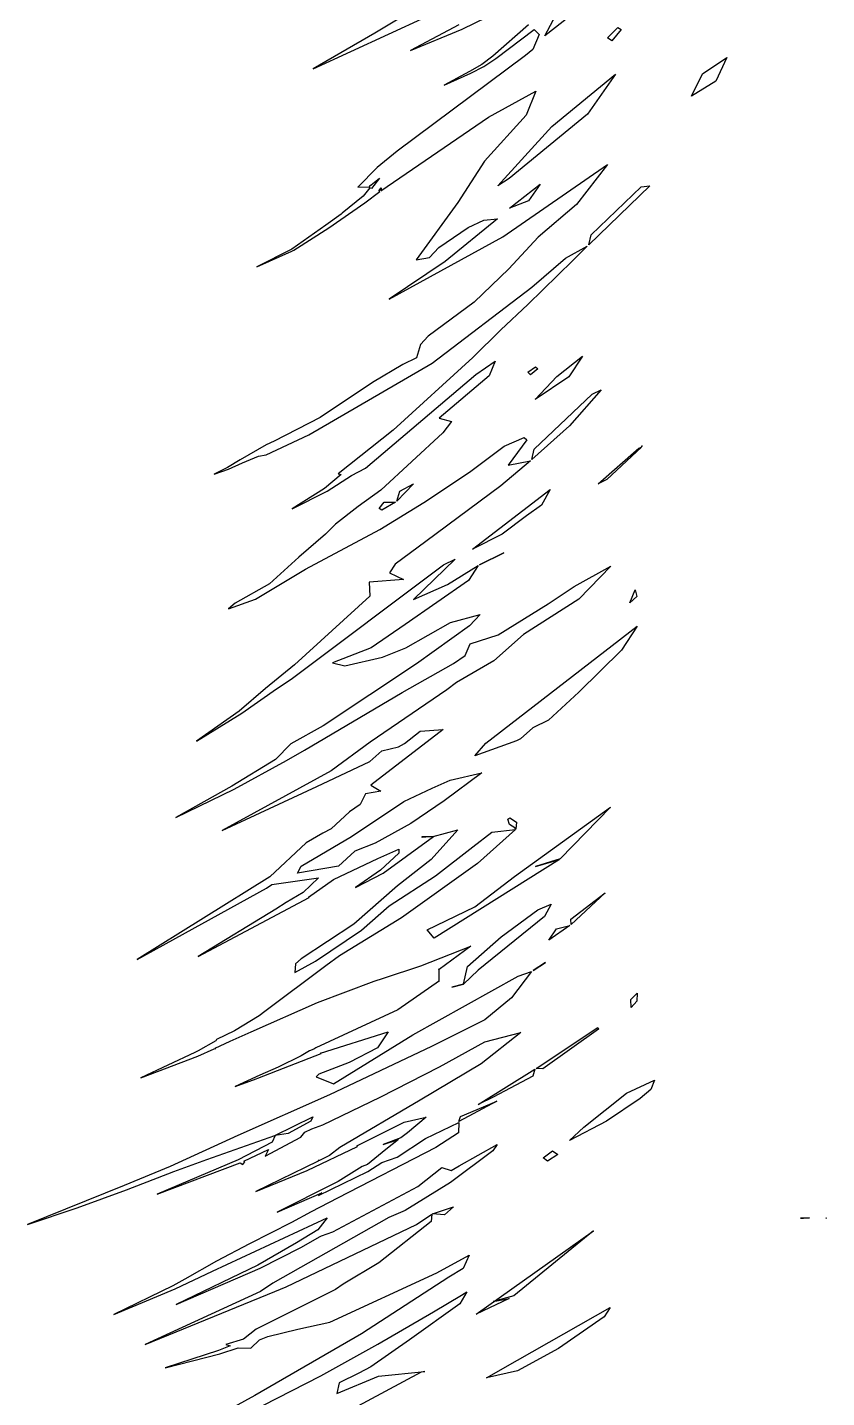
# Model space of a CAD drawing. Extents: x 0 to 162, y 0 to 352.
# Drawn here: x 16.11 to 30.54, y 246.39 to 271.14 of the extents above; entities that cross this region are included whole.
import ezdxf

# ---------------------------------------------------------------- set-up
doc = ezdxf.new("R2010")
doc.units = 0

msp = doc.modelspace()

# ---------------------------------------------------------------- linework, layer by layer
at = {"layer": 'Layer 1'}
for p, q in [((23.856689, 271.922774), (22.386309, 271.037531)), ((23.961029, 271.105056), (24.863332, 271.548819)), ((26.203272, 271.572952), (25.451272, 270.983956)), ((25.451272, 270.983956), (25.7082, 271.461)), ((21.269739, 270.38962), (23.313539, 271.331017)), ((22.386309, 271.037531), (21.269739, 270.38962)), ((23.900958, 271.186971), (23.028915, 270.720337)), ((23.028915, 270.720337), (23.961029, 271.105056)), ((25.158991, 271.183629), (24.5124, 270.621)), ((24.567715, 270.575896), (25.259862, 271.098622)), ((25.350258, 271.009059), (25.237632, 270.74092)), ((25.259862, 271.098622), (25.350258, 271.009059)), ((26.587625, 270.951126), (26.770539, 271.136738)), ((26.666845, 270.897287), (26.587625, 270.951126)), ((26.83479, 271.099733), (26.666845, 270.897287)), ((26.770539, 271.136738), (26.8348, 271.1)), ((26.8348, 271.1), (26.83479, 271.099733)), ((25.237632, 270.74092), (25.102069, 270.634491)), ((25.102069, 270.634491), (22.786369, 268.906601)), ((24.318307, 270.468826), (24.096198, 270.342032)), ((24.5124, 270.621), (24.318307, 270.468826)), ((24.354025, 270.431017), (24.567715, 270.575896)), ((28.303447, 270.301169), (28.743997, 270.595815)), ((28.743997, 270.595815), (28.541787, 270.166352)), ((24.096198, 270.342032), (23.636887, 270.097825)), ((23.636887, 270.097825), (24.116436, 270.314792)), ((24.116436, 270.314792), (24.354025, 270.431017)), ((25.57876, 269.349778), (26.732462, 270.291813)), ((26.732462, 270.291813), (26.2251, 269.573)), ((28.1019, 269.8949), (28.303447, 270.301169)), ((24.43486, 269.51542), (25.2891, 269.988)), ((25.2891, 269.988), (25.114088, 269.553584)), ((28.541787, 270.166352), (28.1019, 269.895)), ((28.1019, 269.895), (28.1019, 269.8949)), ((22.49103, 268.18825), (24.43486, 269.51542)), ((25.114088, 269.553584), (24.363155, 268.721955)), ((26.22514, 269.572843), (24.80905, 268.407413)), ((26.2251, 269.573), (26.22514, 269.572843)), ((24.603592, 268.280393), (25.57876, 269.349778)), ((22.786369, 268.906601), (22.423559, 268.607268)), ((22.423559, 268.607268), (22.076683, 268.251668)), ((24.363155, 268.721955), (23.880713, 267.97552)), ((24.696662, 267.354468), (26.584732, 268.664388)), ((26.584732, 268.664388), (26.028605, 267.939774)), ((22.076683, 268.251668), (22.286069, 268.257256)), ((22.293135, 268.242704), (22.172155, 268.090146)), ((22.286069, 268.257256), (22.287802, 268.268051)), ((22.287802, 268.268051), (22.304379, 268.281575)), ((22.288575, 268.272228), (22.468596, 268.418777)), ((22.304379, 268.281575), (22.288575, 268.272228)), ((22.325131, 268.231269), (22.293135, 268.242704)), ((22.468596, 268.418777), (22.325131, 268.231269)), ((22.4528, 268.185743), (22.498932, 268.239775)), ((22.498932, 268.239775), (22.49103, 268.18825)), ((24.80905, 268.407413), (24.603592, 268.280393)), ((24.81566, 267.872993), (25.3689, 268.306991)), ((25.3689, 268.306991), (25.156341, 268.008285)), ((27.34807, 268.278946), (26.24602, 267.211816)), ((26.291767, 267.392033), (27.195611, 268.260218)), ((27.195611, 268.260218), (27.34807, 268.278946)), ((22.172155, 268.090146), (21.794762, 267.785033)), ((22.200756, 267.968134), (22.476445, 268.177229)), ((22.476445, 268.177229), (22.4528, 268.185743)), ((25.156341, 268.008285), (24.8156, 267.873)), ((21.772662, 267.768168), (21.501404, 267.564661)), ((21.552876, 267.516861), (22.200756, 267.968134)), ((21.794762, 267.785033), (21.772662, 267.768168)), ((23.880713, 267.97552), (23.13068, 266.93939)), ((24.8156, 267.873), (24.81566, 267.872993)), ((26.028605, 267.939774), (25.332792, 267.348008)), ((21.501404, 267.564661), (20.884622, 267.13587)), ((20.918159, 267.117364), (21.552876, 267.516861)), ((23.540263, 267.166153), (24.066971, 267.52845)), ((24.597402, 267.682678), (23.651266, 266.913036)), ((24.066971, 267.52845), (24.353709, 267.658585)), ((24.353709, 267.658585), (24.597402, 267.682678)), ((22.640272, 266.229768), (24.696662, 267.354468)), ((25.332792, 267.348008), (24.804416, 266.778896)), ((26.24602, 267.211816), (26.2917, 267.392)), ((26.2917, 267.392), (26.291767, 267.392033)), ((20.884622, 267.13587), (20.25332, 266.816812)), ((20.25332, 266.816812), (20.884493, 267.096999)), ((20.884493, 267.096999), (20.918159, 267.117364)), ((23.372067, 266.986672), (23.540263, 267.166153)), ((25.830195, 266.971574), (26.21825, 267.185456)), ((26.21825, 267.185456), (25.959588, 266.926921)), ((23.651266, 266.913036), (22.640272, 266.229768)), ((23.13068, 266.93939), (23.372067, 266.986672)), ((24.804416, 266.778896), (24.180243, 266.178627)), ((25.959588, 266.926921), (25.149419, 266.13789)), ((25.219452, 266.446537), (25.830195, 266.971574)), ((23.417802, 265.078247), (25.219452, 266.446537)), ((24.180243, 266.178627), (23.348617, 265.561523)), ((25.149419, 266.13789), (24.66216, 265.676008)), ((23.348617, 265.561523), (23.210032, 265.415165)), ((24.66216, 265.676008), (24.154471, 265.180708)), ((23.210032, 265.415165), (23.134813, 265.169535)), ((21.191602, 263.780817), (23.417802, 265.078247)), ((22.886992, 265.052033), (22.339727, 264.72925)), ((24.154471, 265.180708), (22.715311, 263.863518)), ((23.134813, 265.169535), (22.886992, 265.052033)), ((24.208309, 264.870369), (24.554734, 265.110207)), ((24.554734, 265.110207), (24.445771, 264.845827)), ((25.670203, 264.835422), (26.1354, 265.203)), ((26.13545, 265.203093), (25.886161, 264.82937)), ((26.1354, 265.203), (26.13545, 265.203093)), ((22.216229, 263.180259), (24.208309, 264.870369)), ((24.445771, 264.845827), (23.547645, 264.082171)), ((25.196847, 264.867622), (25.1475, 264.91)), ((25.1475, 264.91), (25.147506, 264.909994)), ((25.147506, 264.909994), (25.282747, 265.008935)), ((25.327657, 264.970517), (25.196847, 264.867622)), ((25.280628, 264.416374), (25.670203, 264.835422)), ((25.886161, 264.82937), (25.280628, 264.416374)), ((25.282747, 265.008935), (25.327657, 264.970517)), ((22.339727, 264.72925), (21.396434, 264.091555)), ((26.469995, 264.591765), (25.8974, 263.946)), ((26.306227, 264.51425), (26.469995, 264.591765)), ((25.263537, 263.525276), (26.306227, 264.51425)), ((21.396434, 264.091555), (20.56275, 263.667547)), ((23.547645, 264.082171), (23.765704, 264.019799)), ((20.419338, 263.421221), (21.191602, 263.780817)), ((22.715311, 263.863518), (21.718627, 263.077812)), ((23.614012, 263.816317), (22.494102, 262.779547)), ((23.765704, 264.019799), (23.614012, 263.816317)), ((25.897475, 263.945555), (25.22139, 263.336966)), ((25.8974, 263.946), (25.897475, 263.945555)), ((20.423397, 263.597903), (19.949758, 263.328511)), ((20.56275, 263.667547), (20.423397, 263.597903)), ((24.091881, 263.109404), (24.718496, 263.578962)), ((24.718496, 263.578962), (25.077765, 263.731926)), ((25.130964, 263.689748), (24.793853, 263.2314)), ((25.077765, 263.731926), (25.130964, 263.689748)), ((26.417114, 262.895042), (27.148839, 263.539837)), ((27.200943, 263.557504), (26.5734, 262.976)), ((27.148839, 263.539837), (27.200943, 263.557504)), ((27.195558, 263.569896), (27.213099, 263.581109)), ((27.210271, 263.57571), (27.195558, 263.569896)), ((27.213099, 263.581109), (27.2102, 263.576)), ((27.2102, 263.576), (27.210271, 263.57571)), ((19.949758, 263.328511), (19.720842, 263.190087)), ((19.99292, 263.275505), (20.279855, 263.395009)), ((20.279855, 263.395009), (20.419338, 263.421221)), ((25.192068, 263.312483), (24.658615, 262.857284)), ((24.793853, 263.2314), (25.192068, 263.312483)), ((25.22139, 263.336966), (25.263537, 263.525276)), ((19.720842, 263.190087), (19.480671, 263.070168)), ((19.480671, 263.070168), (19.742931, 263.163906)), ((19.742931, 263.163906), (19.99292, 263.275505)), ((21.776643, 263.063904), (21.471914, 262.813399)), ((21.523377, 262.765602), (21.960906, 263.049771)), ((21.718627, 263.077812), (21.776643, 263.063904)), ((21.960906, 263.049771), (22.216229, 263.180259)), ((23.269119, 262.559441), (24.091881, 263.109404)), ((21.471914, 262.813399), (20.892394, 262.445099)), ((23.082967, 262.896651), (22.7813, 262.586)), ((22.837122, 262.764005), (23.082967, 262.896651)), ((24.658615, 262.857284), (23.305095, 261.855014)), ((24.146897, 261.716532), (25.547767, 262.793842)), ((25.547767, 262.793842), (25.392183, 262.51023)), ((26.573431, 262.976122), (26.417114, 262.895042)), ((26.5734, 262.976), (26.573431, 262.976122)), ((20.892394, 262.445099), (21.523377, 262.765602)), ((22.494102, 262.779547), (22.082786, 262.485613)), ((22.462716, 262.448133), (22.5517, 262.563683)), ((22.475268, 262.073884), (23.269119, 262.559441)), ((22.758385, 262.566607), (22.5127, 262.418)), ((22.5517, 262.563683), (22.758385, 262.566607)), ((22.7813, 262.586), (22.781322, 262.586139)), ((22.781322, 262.586139), (22.837122, 262.764005)), ((22.082786, 262.485613), (21.672497, 262.166172)), ((22.5127, 262.418), (22.462716, 262.448133)), ((22.5127, 262.418), (22.5127, 262.418)), ((25.122256, 262.317445), (24.685247, 261.98509)), ((25.392183, 262.51023), (25.1222, 262.318)), ((25.1222, 262.318), (25.122256, 262.317445)), ((21.133058, 261.35636), (22.475268, 262.073884)), ((21.672497, 262.166172), (21.495363, 261.988846)), ((21.495363, 261.988846), (21.012859, 261.569182)), ((23.305095, 261.855014), (22.749154, 261.442798)), ((24.685247, 261.98509), (24.146897, 261.716532)), ((21.012859, 261.569182), (20.483533, 261.089247)), ((24.714214, 261.651672), (24.2754, 261.435)), ((24.275401, 261.434674), (24.714214, 261.651672)), ((20.226843, 260.812402), (21.133058, 261.35636)), ((20.872404, 259.370721), (23.621974, 261.433251)), ((22.749154, 261.442798), (22.647063, 261.288795)), ((23.834702, 261.536338), (23.081197, 260.80468)), ((23.621974, 261.433251), (23.834702, 261.536338)), ((23.698236, 261.076996), (24.250386, 261.418699)), ((24.250386, 261.418699), (24.0782, 261.150142)), ((24.2754, 261.435), (24.275401, 261.434674)), ((25.98258, 261.039561), (26.643758, 261.411205)), ((26.643758, 261.411205), (26.06713, 260.813857)), ((20.483533, 261.089247), (19.860629, 260.739224)), ((22.899623, 261.168041), (22.28419, 261.118988)), ((22.28419, 261.118988), (22.294661, 260.868739)), ((22.647063, 261.288795), (22.899623, 261.168041)), ((24.0782, 261.150142), (22.93259, 260.358024)), ((23.081197, 260.80468), (23.698236, 261.076996)), ((19.737978, 260.636363), (20.226843, 260.812402)), ((22.294661, 260.868739), (20.933431, 259.627209)), ((26.06713, 260.813857), (25.067556, 260.177799)), ((25.513631, 260.728214), (25.98258, 261.039561)), ((27.116097, 260.862394), (26.9879, 260.749)), ((26.987961, 260.748542), (27.087673, 260.981152)), ((27.087673, 260.981152), (27.116097, 260.862394)), ((19.860629, 260.739224), (19.737978, 260.636363)), ((24.608568, 260.16887), (25.513631, 260.728214)), ((26.9879, 260.749), (26.987961, 260.748542)), ((22.93259, 260.358024), (22.317318, 259.93498)), ((22.942672, 259.933345), (23.75143, 260.39252)), ((24.091508, 260.330971), (23.135365, 259.644864)), ((23.75143, 260.39252), (24.283983, 260.538621)), ((24.283983, 260.538621), (24.091508, 260.330971)), ((24.387511, 258.212312), (27.120891, 260.323472)), ((27.120891, 260.323472), (26.840831, 259.893812)), ((24.107946, 260.007766), (24.608568, 260.16887)), ((25.067556, 260.177799), (24.535065, 259.702427)), ((22.317318, 259.93498), (21.62051, 259.666682)), ((22.521848, 259.763535), (22.942672, 259.933345)), ((24.013298, 259.79682), (24.107946, 260.007766)), ((26.840831, 259.893812), (26.069662, 259.13639)), ((20.933431, 259.627209), (20.409551, 259.198415)), ((23.135365, 259.644864), (21.450265, 258.526594)), ((21.62051, 259.666682), (21.841524, 259.612233)), ((21.841524, 259.612233), (22.521848, 259.763535)), ((22.87592, 259.127727), (23.80373, 259.653984)), ((23.80373, 259.653984), (24.013298, 259.79682)), ((24.535065, 259.702427), (23.860272, 259.307494)), ((20.608526, 259.195709), (20.872404, 259.370721)), ((20.409551, 259.198415), (19.935915, 258.790184)), ((19.9803, 258.754195), (20.608526, 259.195709)), ((21.11584, 258.087387), (22.87592, 259.127727)), ((23.68526, 259.178236), (22.29737, 258.230608)), ((23.860272, 259.307494), (23.68526, 259.178236)), ((26.069662, 259.13639), (25.517382, 258.627575)), ((19.935915, 258.790184), (19.163191, 258.247471)), ((19.163191, 258.247471), (19.9803, 258.754195)), ((25.517382, 258.627575), (25.23731, 258.49029)), ((21.450265, 258.526594), (20.865349, 258.201723)), ((23.617354, 258.458852), (22.312024, 257.454912)), ((22.91647, 258.209633), (23.204174, 258.428483)), ((23.204174, 258.428483), (23.617354, 258.458852)), ((25.23731, 258.49029), (25.01689, 258.293142)), ((20.865349, 258.201723), (20.591653, 257.918389)), ((20.788045, 257.901998), (21.11584, 258.087387)), ((22.29737, 258.230608), (21.594561, 257.713891)), ((22.507455, 258.075124), (22.808277, 258.145834)), ((22.808277, 258.145834), (22.91647, 258.209633)), ((24.941655, 258.257421), (24.188794, 257.983242)), ((24.188794, 257.983242), (24.3875, 258.213)), ((24.3875, 258.213), (24.387511, 258.212312)), ((25.01689, 258.293142), (24.941655, 258.257421)), ((20.591653, 257.918389), (19.800303, 257.435146)), ((19.842503, 257.381524), (20.788045, 257.901998)), ((21.336991, 257.431843), (22.296024, 257.882673)), ((22.296024, 257.882673), (22.507455, 258.075124)), ((21.594561, 257.713891), (19.626321, 256.635551)), ((24.314971, 257.677477), (23.6355, 257.171)), ((23.742134, 257.544452), (24.314971, 257.677477)), ((19.800303, 257.435146), (18.790383, 256.873524)), ((18.790383, 256.873524), (19.842503, 257.381524)), ((19.626321, 256.635551), (21.336991, 257.431843)), ((22.493524, 257.343697), (22.214175, 257.29654)), ((22.312024, 257.454912), (22.493524, 257.343697)), ((22.904465, 257.160536), (23.418451, 257.398094)), ((23.418451, 257.398094), (23.742134, 257.544452)), ((22.118887, 257.102789), (21.924397, 256.970729)), ((21.961623, 256.52721), (22.904465, 257.160536)), ((22.214175, 257.29654), (22.118887, 257.102789)), ((23.635485, 257.170302), (23.034233, 256.762002)), ((23.6355, 257.171), (23.635485, 257.170302)), ((21.924397, 256.970729), (21.59752, 256.664433)), ((24.785339, 256.842315), (24.82183, 256.863518)), ((24.82183, 256.863518), (24.94074, 256.786608)), ((24.90702, 255.805515), (26.63941, 257.056615)), ((26.63941, 257.056615), (25.733703, 256.122319)), ((21.59752, 256.664433), (21.441525, 256.587951)), ((23.034233, 256.762002), (22.387395, 256.409956)), ((23.883015, 256.645522), (23.399354, 256.110302)), ((23.439444, 256.52663), (23.883015, 256.645522)), ((24.15215, 256.343075), (24.495628, 256.607255)), ((24.926212, 256.655898), (24.239786, 256.037318)), ((24.495628, 256.607255), (24.926212, 256.655898)), ((24.812933, 256.744944), (24.785339, 256.842315)), ((24.910685, 256.681855), (24.812933, 256.744944)), ((24.932145, 256.662934), (24.9106, 256.682)), ((24.9106, 256.682), (24.910685, 256.681855)), ((24.94074, 256.786608), (24.932145, 256.662934)), ((21.145341, 256.411912), (20.4882, 255.8)), ((21.052061, 255.994045), (21.961623, 256.52721)), ((21.441525, 256.587951), (21.145341, 256.411912)), ((22.387395, 256.409956), (22.021951, 256.262379)), ((22.953471, 256.169924), (23.443171, 256.524959)), ((23.239568, 256.511017), (23.238863, 256.530581)), ((23.238863, 256.530581), (23.439444, 256.52663)), ((23.443171, 256.524959), (23.239568, 256.511017)), ((21.634321, 255.751358), (22.440065, 256.132542)), ((22.021951, 256.262379), (21.729109, 255.990738)), ((22.440065, 256.132542), (22.815465, 256.297982)), ((22.81733, 256.227757), (22.484331, 255.917183)), ((22.533736, 255.867732), (22.953471, 256.169924)), ((23.399354, 256.110302), (22.790601, 255.638464)), ((22.815465, 256.297982), (22.81733, 256.227757)), ((25.719053, 256.11024), (23.4543, 254.694)), ((23.480498, 255.815532), (24.15215, 256.343075)), ((25.733703, 256.122319), (25.283644, 255.985343)), ((25.283644, 255.985343), (25.719053, 256.11024)), ((20.983958, 255.864971), (21.052061, 255.994045)), ((21.729109, 255.990738), (20.983958, 255.864971)), ((22.484331, 255.917183), (22.037226, 255.608714)), ((22.037226, 255.608714), (22.533736, 255.867732)), ((24.239786, 256.037318), (22.865966, 255.05586)), ((20.4882, 255.8), (18.09136, 254.30488)), ((20.42511, 255.59482), (20.524308, 255.663211)), ((20.524308, 255.663211), (21.363775, 255.781493)), ((21.363775, 255.781493), (21.086351, 255.516052)), ((21.187025, 255.43455), (21.634321, 255.751358)), ((22.790601, 255.638464), (22.006388, 254.943394)), ((22.641096, 255.274306), (23.480498, 255.815532)), ((24.187194, 255.258236), (24.90702, 255.805515)), ((18.09136, 254.30488), (20.42511, 255.59482)), ((19.194818, 254.359935), (21.197368, 255.423115)), ((21.086351, 255.516052), (20.783679, 255.336059)), ((21.197368, 255.423115), (21.187025, 255.43455)), ((25.920726, 255.033647), (26.542, 255.508)), ((26.542, 255.508), (25.926886, 254.935967)), ((20.596588, 255.215466), (19.194818, 254.359935)), ((20.783679, 255.336059), (20.596588, 255.215466)), ((22.140344, 254.836551), (22.641096, 255.274306)), ((23.32671, 254.843784), (24.187194, 255.258236)), ((24.663827, 254.714381), (25.327659, 255.203383)), ((25.327659, 255.203383), (25.568846, 255.30316)), ((25.568846, 255.30316), (25.447996, 255.080732)), ((22.006388, 254.943394), (21.055644, 254.319641)), ((22.865966, 255.05586), (21.745416, 254.369914)), ((25.447996, 255.080732), (24.2509, 254.115)), ((25.905049, 254.922435), (25.526, 254.656)), ((25.666018, 254.859967), (25.905049, 254.922435)), ((25.9207, 255.033), (25.920726, 255.033647)), ((25.926886, 254.935967), (25.9207, 255.033)), ((21.312378, 254.277816), (22.140344, 254.836551)), ((23.454305, 254.693315), (23.32671, 254.843784)), ((23.4543, 254.694), (23.454305, 254.693315)), ((24.056569, 254.179073), (24.663827, 254.714381)), ((25.526, 254.656), (25.52605, 254.656381)), ((25.52605, 254.656381), (25.666018, 254.859967)), ((23.213743, 254.193043), (24.119255, 254.545349)), ((24.119255, 254.545349), (23.544298, 254.123622)), ((21.495875, 254.193649), (20.396845, 253.368669)), ((20.939676, 254.072059), (21.312378, 254.277816)), ((20.948123, 254.228038), (20.939676, 254.072059)), ((21.055644, 254.319641), (20.948123, 254.228038)), ((21.745416, 254.369914), (21.495875, 254.193649)), ((22.542992, 253.970423), (23.213743, 254.193043)), ((23.544298, 254.123622), (23.530805, 254.129662)), ((23.530805, 254.129662), (23.538902, 254.119863)), ((23.987693, 253.861686), (24.056569, 254.179073)), ((25.2449, 254.106), (25.468482, 254.249208)), ((25.468482, 254.249208), (25.2449, 254.106)), ((21.347204, 253.532282), (22.371384, 253.912825)), ((22.371384, 253.912825), (22.542992, 253.970423)), ((23.54931, 253.923886), (22.799277, 253.398389)), ((23.067716, 252.945891), (24.973636, 254.003061)), ((23.538902, 254.119863), (23.536526, 253.923039)), ((23.536526, 253.923039), (23.54931, 253.923886)), ((24.250919, 254.115048), (23.987693, 253.861686)), ((24.2509, 254.115), (24.250919, 254.115048)), ((25.214631, 254.091628), (24.850488, 253.616924)), ((24.973636, 254.003061), (25.214631, 254.091628)), ((25.2449, 254.106), (25.2449, 254.106)), ((23.986345, 253.860385), (23.7772, 253.805)), ((23.7772, 253.805), (23.777218, 253.804505)), ((23.777218, 253.804505), (23.986345, 253.860385)), ((27.008941, 253.582543), (27.1227, 253.698)), ((27.1227, 253.698), (27.113882, 253.555663)), ((27.1227, 253.698), (27.1227, 253.698)), ((20.152844, 253.002427), (21.347204, 253.532282)), ((22.799277, 253.398389), (21.320347, 252.711255)), ((24.850488, 253.616924), (24.36983, 253.214253)), ((27.01033, 253.437345), (27.008941, 253.582543)), ((27.113882, 253.555663), (27.01033, 253.437345)), ((20.296038, 253.288007), (19.847714, 253.016366)), ((20.396845, 253.368669), (20.296038, 253.288007)), ((24.36983, 253.214253), (23.4083, 252.736793)), ((19.847714, 253.016366), (19.524482, 252.859857)), ((19.772366, 252.830949), (20.152844, 253.002427)), ((21.404508, 252.615844), (22.625098, 253.002039)), ((21.639676, 252.058176), (23.067716, 252.945891)), ((22.625098, 253.002039), (22.433255, 252.712479)), ((25.021061, 252.986851), (24.305465, 252.422108)), ((24.370675, 252.819934), (25.021061, 252.986851)), ((25.295697, 252.34001), (26.410657, 253.079957)), ((26.425615, 253.048797), (25.4151, 252.333)), ((26.410657, 253.079957), (26.425615, 253.048797)), ((19.190466, 252.658633), (19.134442, 252.627278)), ((19.18655, 252.559689), (19.478881, 252.692522)), ((19.509524, 252.836997), (19.190466, 252.658633)), ((19.478881, 252.692522), (19.509976, 252.698531)), ((19.501882, 252.705022), (19.772366, 252.830949)), ((19.509976, 252.698531), (19.501882, 252.705022)), ((19.524482, 252.859857), (19.509524, 252.836997)), ((21.205085, 252.654074), (21.055129, 252.564892)), ((21.280642, 252.689411), (21.205085, 252.654074)), ((21.320347, 252.711255), (21.280642, 252.689411)), ((23.4083, 252.736793), (21.56567, 251.862342)), ((22.433255, 252.712479), (21.920609, 252.444227)), ((23.55106, 252.368269), (24.370675, 252.819934)), ((19.134442, 252.627278), (18.15941, 252.168738)), ((18.15941, 252.168738), (19.18655, 252.559689)), ((20.271943, 252.163118), (21.411383, 252.607942)), ((21.055129, 252.564892), (20.636746, 252.362257)), ((21.920609, 252.444227), (21.370335, 252.23505)), ((21.411383, 252.607942), (21.404508, 252.615844)), ((24.305465, 252.422108), (23.202515, 251.766103)), ((20.305482, 252.216125), (19.860048, 252.013261)), ((19.860048, 252.013261), (20.241299, 252.150046)), ((20.241299, 252.150046), (20.271943, 252.163118)), ((20.636746, 252.362257), (20.305482, 252.216125)), ((21.370335, 252.23505), (21.323305, 252.18725)), ((21.323305, 252.18725), (21.639676, 252.058176)), ((22.48062, 251.822418), (23.55106, 252.368269)), ((24.2479, 251.685635), (25.2733, 252.325836)), ((25.2343, 252.197989), (24.5211, 251.819)), ((25.2733, 252.325836), (25.2343, 252.197989)), ((25.415077, 252.33294), (25.295697, 252.34001)), ((25.4151, 252.333), (25.415077, 252.33294)), ((26.927381, 251.892557), (27.431794, 252.12931)), ((27.367546, 251.957606), (27.174029, 251.793807)), ((27.431794, 252.12931), (27.367546, 251.957606)), ((21.56567, 251.862342), (19.90685, 251.1303)), ((21.44423, 251.318389), (22.48062, 251.822418)), ((23.202515, 251.766103), (21.748635, 250.91202)), ((24.588671, 251.750269), (23.9036, 251.381)), ((23.92865, 251.468443), (24.575051, 251.744038)), ((24.521147, 251.818243), (24.2479, 251.685635)), ((24.5211, 251.819), (24.521147, 251.818243)), ((24.575051, 251.744038), (24.588671, 251.750269)), ((26.159486, 251.278117), (26.927381, 251.892557)), ((27.174029, 251.793807), (26.567888, 251.387734)), ((20.576097, 251.129621), (21.2658, 251.463456)), ((21.2658, 251.463456), (21.229757, 251.386742)), ((22.913712, 251.366616), (23.309226, 251.456596)), ((23.309226, 251.456596), (22.975134, 251.177244)), ((23.903594, 251.380488), (23.92865, 251.468443)), ((20.817476, 251.164958), (20.583548, 251.127567)), ((21.229757, 251.386742), (20.817476, 251.164958)), ((21.049618, 251.099947), (21.120033, 251.189315)), ((21.120033, 251.189315), (21.244163, 251.249386)), ((21.244163, 251.249386), (21.44423, 251.318389)), ((22.055743, 250.940492), (22.913712, 251.366616)), ((22.975134, 251.177244), (22.851007, 251.084983)), ((23.300413, 251.074993), (23.898371, 251.364113)), ((23.893424, 251.177471), (23.488275, 250.911386)), ((23.898371, 251.364113), (23.893424, 251.177471)), ((23.9036, 251.381), (23.903594, 251.380488)), ((26.567888, 251.387734), (25.900499, 251.037026)), ((25.900499, 251.037026), (26.1594, 251.278)), ((26.1594, 251.278), (26.159486, 251.278117)), ((19.90685, 251.1303), (18.6854, 250.567)), ((19.348247, 250.69376), (20.576097, 251.129621)), ((20.526562, 251.009703), (19.913375, 250.690228)), ((20.402187, 250.753006), (21.049618, 251.099947)), ((20.583548, 251.127567), (20.526562, 251.009703)), ((21.162307, 250.494222), (22.069685, 250.928477)), ((21.748635, 250.91202), (21.563023, 250.766755)), ((23.488275, 250.911386), (21.708725, 249.997269)), ((22.069685, 250.928477), (22.055743, 250.940492)), ((22.851007, 251.084983), (22.535096, 250.966509)), ((22.535096, 250.966509), (22.813999, 251.058579)), ((22.813999, 251.058579), (22.579235, 250.875857)), ((22.785719, 250.736375), (23.300413, 251.074993)), ((23.908986, 250.58071), (24.592265, 250.965043)), ((24.592265, 250.965043), (24.51337, 250.848624)), ((19.913375, 250.690228), (18.449485, 250.066893)), ((18.755299, 250.480073), (19.348247, 250.69376)), ((20.018811, 250.666141), (20.460325, 250.873151)), ((20.035643, 250.65387), (20.018811, 250.666141)), ((20.460325, 250.873151), (20.402187, 250.753006)), ((21.361346, 250.665917), (21.124593, 250.549924)), ((21.38255, 250.676518), (21.359035, 250.675908)), ((21.359035, 250.675908), (21.361346, 250.665917)), ((21.563023, 250.766755), (21.38255, 250.676518)), ((22.579235, 250.875857), (22.249193, 250.602545)), ((22.512085, 250.643279), (22.785719, 250.736375)), ((24.51337, 250.848624), (23.7492, 250.281186)), ((25.425551, 250.724546), (25.593688, 250.85362)), ((25.501426, 250.662387), (25.425551, 250.724546)), ((25.688711, 250.78523), (25.501426, 250.662387)), ((25.593688, 250.85362), (25.6888, 250.786)), ((25.6888, 250.786), (25.688711, 250.78523)), ((18.6854, 250.567), (17.854993, 250.222373)), ((17.8972, 250.149193), (18.755299, 250.480073)), ((18.449485, 250.066893), (19.951735, 250.634724)), ((19.951735, 250.634724), (20.001528, 250.603758)), ((20.001528, 250.603758), (20.035643, 250.65387)), ((21.124593, 250.549924), (20.234434, 250.115319)), ((20.234434, 250.115319), (21.162307, 250.494222)), ((21.366481, 250.045899), (22.254134, 250.478224)), ((22.153656, 250.569714), (21.721329, 250.297816)), ((22.249193, 250.602545), (22.153656, 250.569714)), ((22.254134, 250.478224), (22.512085, 250.643279)), ((23.162356, 250.208456), (23.595584, 250.550159)), ((23.595584, 250.550159), (23.760693, 250.498864)), ((23.760693, 250.498864), (23.908986, 250.58071)), ((17.854993, 250.222373), (16.108463, 249.519175)), ((21.658752, 250.265594), (20.619982, 249.744511)), ((21.624576, 249.39096), (23.162356, 250.208456)), ((21.721329, 250.297816), (21.658752, 250.265594)), ((23.7492, 250.281186), (22.928558, 249.775069)), ((17.008582, 249.823455), (17.8972, 250.149193)), ((20.619982, 249.744511), (21.428675, 250.094116)), ((21.708725, 249.997269), (21.231104, 249.750325)), ((21.428675, 250.094116), (21.366481, 250.045899)), ((16.108463, 249.519175), (17.008582, 249.823455)), ((21.231104, 249.750325), (20.880502, 249.555171)), ((22.928558, 249.775069), (22.635778, 249.64911)), ((23.138446, 249.518778), (23.413813, 249.706673)), ((23.413813, 249.706673), (23.399166, 249.572843)), ((23.42798, 249.715439), (23.807303, 249.841237)), ((23.428, 249.715), (23.42798, 249.715439)), ((23.644604, 249.697136), (23.428, 249.715)), ((23.807303, 249.841237), (23.644604, 249.697136)), ((19.449944, 248.677805), (21.525294, 249.638508)), ((20.880502, 249.555171), (20.119349, 249.174372)), ((22.635778, 249.64911), (20.541928, 248.46161)), ((20.783236, 248.397418), (23.138446, 249.518778)), ((21.525294, 249.638508), (21.356963, 249.421928)), ((23.399166, 249.572843), (22.458571, 248.830599)), ((30.070839, 249.635066), (30.0812, 249.636)), ((30.081117, 249.633587), (30.070839, 249.635066)), ((30.19805, 249.633204), (30.081117, 249.633587)), ((30.081129, 249.6365), (30.126284, 249.637347)), ((30.0812, 249.636), (30.081129, 249.6365)), ((30.126284, 249.637347), (30.235377, 249.641298)), ((30.235377, 249.641298), (30.19805, 249.633204)), ((30.528544, 249.633198), (30.5335, 249.634)), ((30.535673, 249.632555), (30.528544, 249.633198)), ((30.5335, 249.634), (30.543011, 249.632973)), ((30.5335, 249.634), (30.5335, 249.634)), ((30.543011, 249.632973), (30.535673, 249.632555)), ((20.971603, 249.188513), (20.271105, 248.788376)), ((21.356963, 249.421928), (20.971603, 249.188513)), ((21.045175, 249.106212), (21.397447, 249.303454)), ((21.397447, 249.303454), (21.422, 249.316947)), ((21.422, 249.316947), (21.624576, 249.39096)), ((24.212678, 247.898713), (26.334278, 249.405883)), ((26.334278, 249.405883), (24.891718, 248.230013)), ((20.119349, 249.174372), (19.525633, 248.860293)), ((20.315185, 248.731003), (21.045175, 249.106212)), ((23.505425, 248.645364), (24.084432, 248.968404)), ((24.084432, 248.968404), (23.978052, 248.723128)), ((20.271105, 248.788376), (18.795455, 248.073163)), ((18.795455, 248.073163), (20.315185, 248.731003)), ((19.525633, 248.860293), (18.953309, 248.531665)), ((22.458571, 248.830599), (21.81005, 248.444178)), ((23.978052, 248.723128), (23.717766, 248.570129)), ((18.953309, 248.531665), (18.735377, 248.415672)), ((18.775337, 248.361031), (19.449944, 248.677805)), ((20.541928, 248.46161), (20.3177, 248.307799)), ((21.572905, 247.756585), (23.505425, 248.645364)), ((21.81005, 248.444178), (21.673714, 248.34774)), ((23.717766, 248.570129), (22.140796, 247.543539)), ((18.735377, 248.415672), (17.672067, 247.893976)), ((17.672067, 247.893976), (18.775337, 248.361031)), ((18.23477, 247.351066), (20.5779, 248.308236)), ((20.3177, 248.307799), (18.23477, 247.351066)), ((21.673714, 248.34774), (20.242204, 247.631661)), ((20.5779, 248.308236), (20.783236, 248.397418)), ((23.445676, 247.944924), (23.946939, 248.245028)), ((24.04741, 248.307605), (23.91787, 248.090833)), ((23.946939, 248.245028), (24.04741, 248.307605)), ((24.891718, 248.230013), (24.51927, 248.130671)), ((22.434856, 247.359785), (23.445676, 247.944924)), ((23.91787, 248.090833), (23.010622, 247.435231)), ((24.811088, 248.182199), (24.2127, 247.899)), ((24.51927, 248.130671), (24.811088, 248.182199)), ((24.959235, 247.073133), (26.633735, 248.023877)), ((26.633735, 248.023877), (26.526248, 247.852594)), ((20.990117, 247.627737), (21.572905, 247.756585)), ((24.2127, 247.899), (24.212678, 247.898713)), ((26.526248, 247.852594), (25.702724, 247.279949)), ((20.01348, 247.44772), (19.691727, 247.352312)), ((20.242204, 247.631661), (20.01348, 247.44772)), ((22.140796, 247.543539), (20.213736, 246.429639)), ((20.301763, 247.439614), (20.450819, 247.499044)), ((20.450819, 247.499044), (20.990117, 247.627737)), ((19.557318, 247.246109), (18.597642, 246.932447)), ((19.768951, 247.331752), (19.557318, 247.246109)), ((19.586872, 247.187257), (19.915243, 247.295963)), ((19.691727, 247.352312), (19.768951, 247.331752)), ((19.915243, 247.295963), (20.144452, 247.288912)), ((20.144452, 247.288912), (20.301763, 247.439614)), ((21.409136, 246.788585), (22.434856, 247.359785)), ((23.010622, 247.435231), (22.312628, 246.948841)), ((25.702724, 247.279949), (24.9615, 246.876)), ((18.597642, 246.932447), (19.586872, 247.187257)), ((22.312628, 246.948841), (22.09258, 246.833483)), ((24.402462, 246.753883), (24.959235, 247.073133)), ((20.361506, 246.251085), (21.409136, 246.788585)), ((23.221286, 246.853017), (20.671916, 245.491377)), ((21.696024, 246.468489), (22.451177, 246.780668)), ((22.09258, 246.833483), (21.738109, 246.66117)), ((22.451177, 246.780668), (23.289454, 246.865093)), ((23.289454, 246.865093), (23.221286, 246.853017)), ((24.961422, 246.87589), (24.402462, 246.753883)), ((24.9615, 246.876), (24.961422, 246.87589)), ((21.738109, 246.66117), (21.696024, 246.468489)), ((20.213736, 246.429639), (18.163576, 245.312239))]:
    msp.add_line(p, q, dxfattribs=at)

doc.saveas('drawing.dxf')
